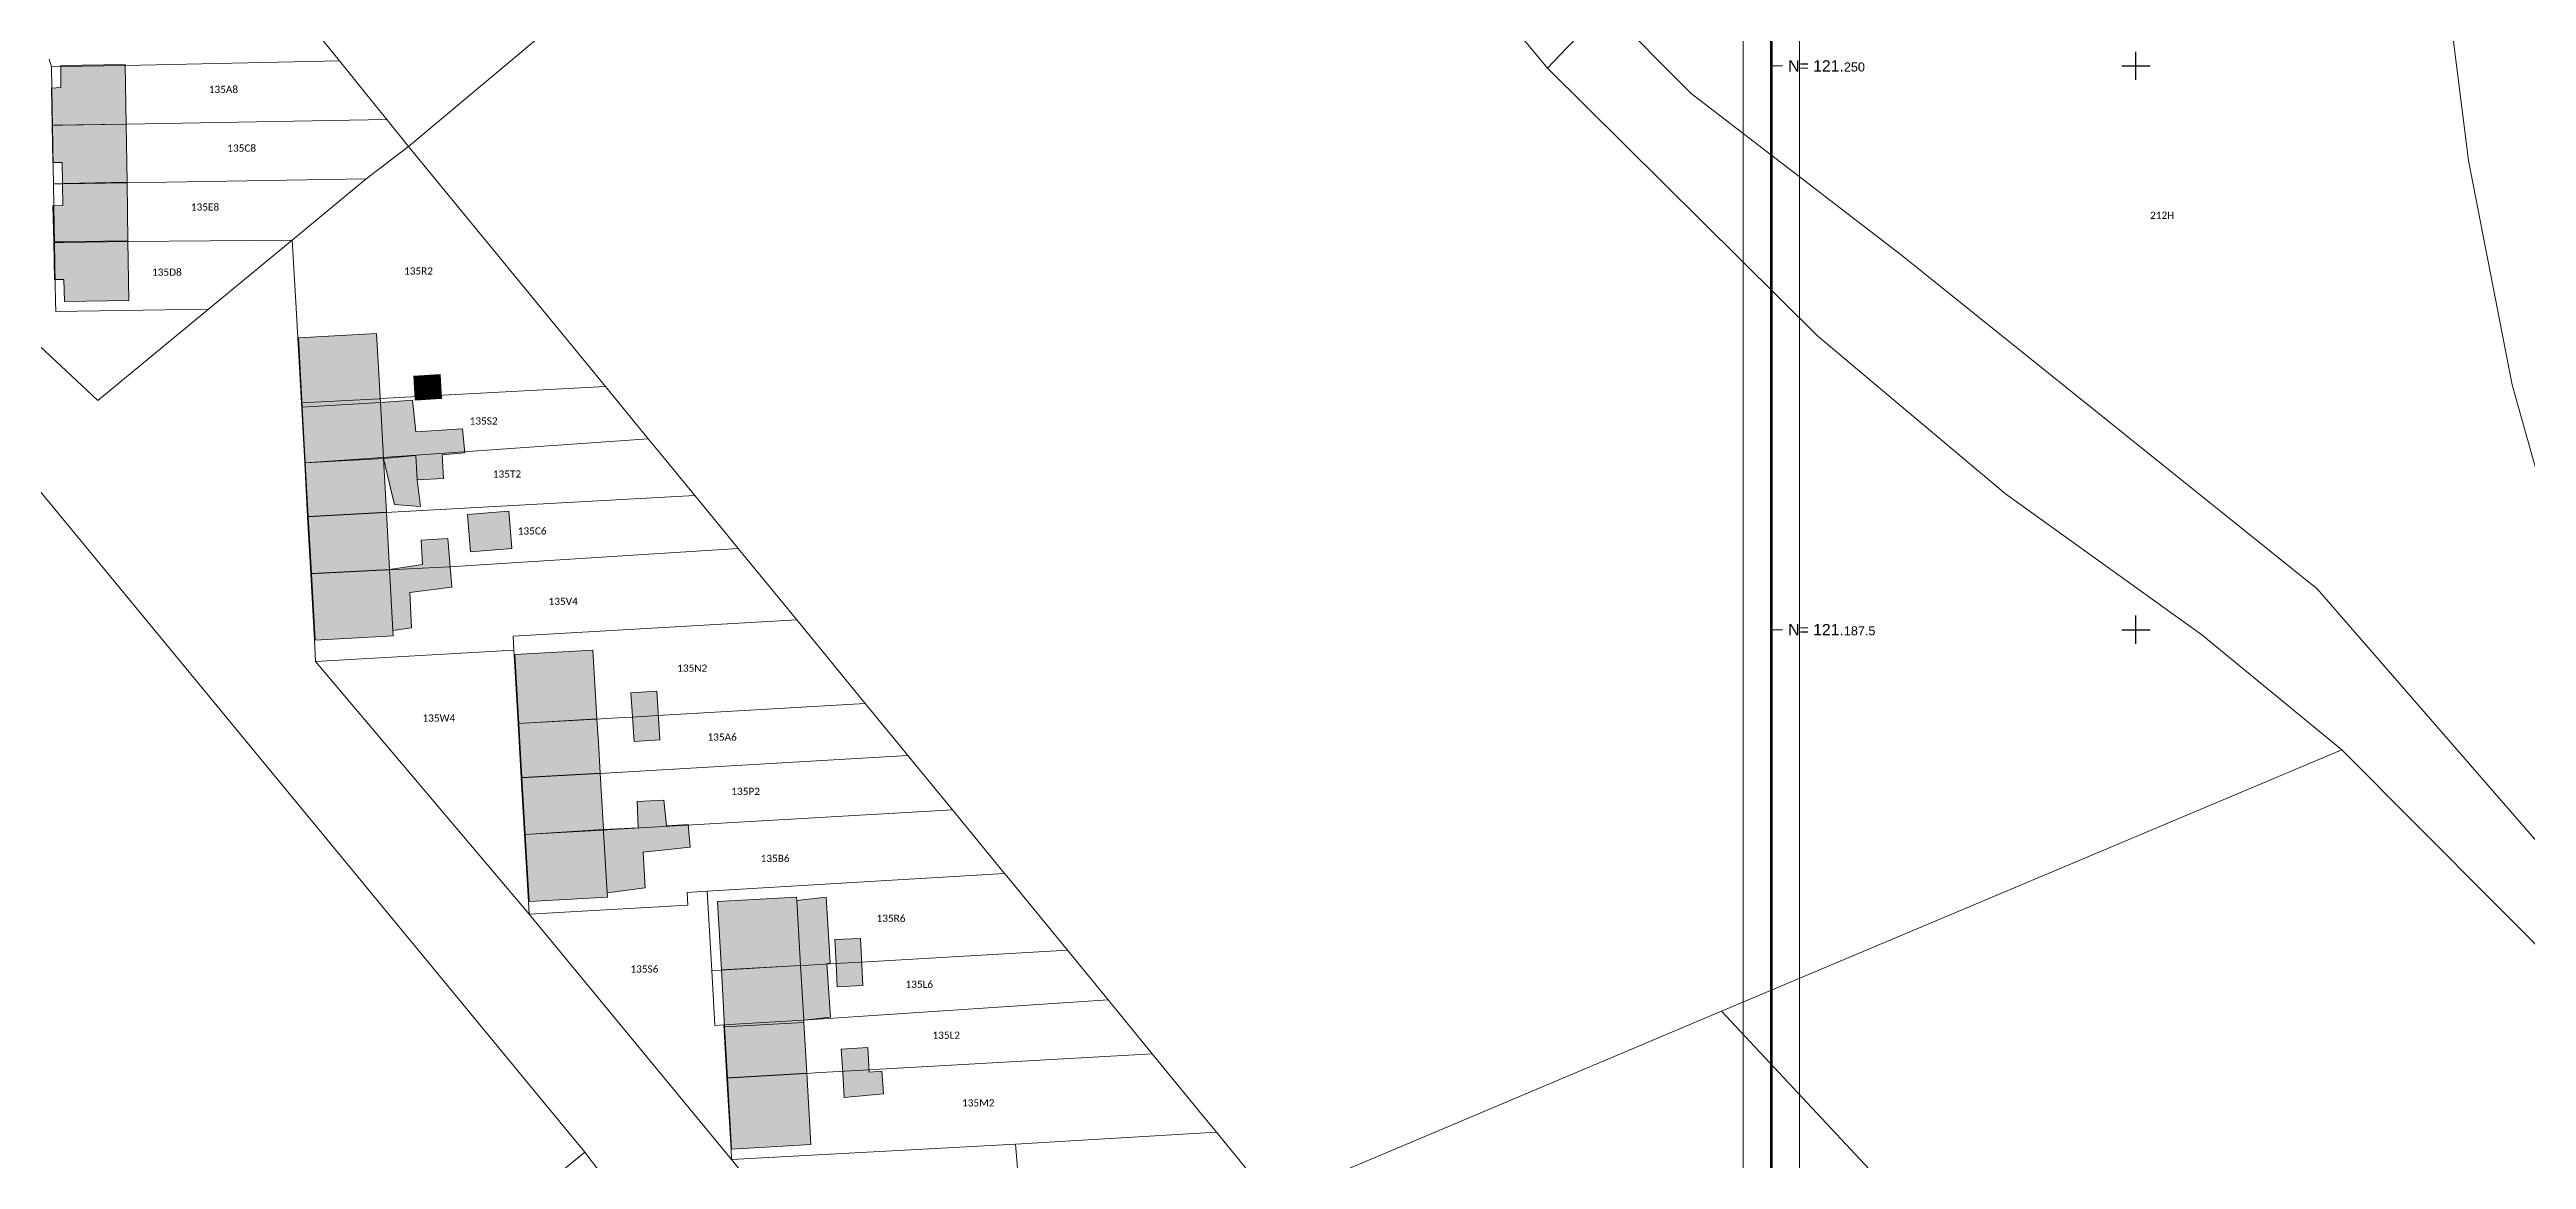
# Model space of a CAD drawing. Header units: metres. Extents: x 113120 to 240396, y 120329 to 242116.
# Drawn here: x 113473.5 to 113748, y 121128.8 to 121251.8 of the extents above; entities that cross this region are included whole.
import ezdxf

# ---------------------------------------------------------------- set-up
doc = ezdxf.new("R2010")
doc.units = ezdxf.units.M
doc.header["$LTSCALE"] = 3
doc.layers.get('0').update_dxf_attribs({"lineweight": 0})
for name, color, linetype, lineweight in [('Bpn_CaPa', 78, 'Continuous', 0), ('Bpn_ReBu', 4, 'Continuous', 0), ('Bpt_CaNu', 7, 'Continuous', 0), ('Carroyage(1)', 7, 'Continuous', 0), ('Hachure bâtiment', 11, 'Continuous', 0)]:
    doc.layers.add(name, color=color, linetype=linetype, lineweight=lineweight)
doc.layers.add('Carroyage(1)_Croix', color=7, linetype='Continuous')
doc.layers.add('Carroyage(1)_Textes', color=7, linetype='Continuous')
doc.styles.add('Legend', font='')
doc.styles.get("Standard").update_dxf_attribs({"font": 'arial.ttf'})
doc.styles.get('Legend').set_extended_font_data('Calibri')

msp = doc.modelspace()

# ---------------------------------------------------------------- hatches: boundary and pattern name
at = {"layer": 'Hachure bâtiment'}
h = msp.add_hatch(color=256, dxfattribs=at)
h.dxf.hatch_style = 1
h.paths.add_polyline_path([(113482.03, 121243.56), (113473.83, 121243.42), (113473.76, 121247.54), (113474.79, 121247.59), (113474.79, 121250.03), (113481.93, 121250.17)])
h = msp.add_hatch(color=256, dxfattribs=at)
h.dxf.hatch_style = 1
h.paths.add_polyline_path([(113482.13, 121237.11), (113474.99, 121236.95), (113474.94, 121239.3), (113474.72, 121239.29), (113473.89, 121239.28), (113473.83, 121243.42), (113482.03, 121243.56)])
h = msp.add_hatch(color=256, dxfattribs=at)
h.dxf.hatch_style = 1
h.paths.add_polyline_path([(113482.23, 121230.62), (113474.02, 121230.48), (113473.91, 121234.49), (113475.01, 121234.52), (113474.99, 121236.95), (113482.13, 121237.11)])
h = msp.add_hatch(color=256, dxfattribs=at)
h.dxf.hatch_style = 1
h.paths.add_polyline_path([(113482.34, 121224.01), (113475.19, 121223.89), (113475.14, 121226.34), (113474.2, 121226.34), (113474.09, 121226.34), (113474.02, 121230.48), (113482.23, 121230.62)])
h = msp.add_hatch(color=256, dxfattribs=at)
h.dxf.hatch_style = 1
h.paths.add_polyline_path([(113510.21, 121212.68), (113501.54, 121212.17), (113501.12, 121219.85), (113509.78, 121220.32)])
h = msp.add_hatch(color=256, dxfattribs=at)
h.dxf.hatch_style = 1
h.paths.add_polyline_path([(113516.98, 121213.12), (113514.08, 121212.95), (113513.92, 121215.62), (113516.82, 121215.8)])
h = msp.add_hatch(color=256, dxfattribs=at)
h.dxf.hatch_style = 1
h.paths.add_polyline_path([(113510.55, 121206.48), (113501.88, 121206.01), (113501.54, 121212.17), (113510.21, 121212.68)])
h = msp.add_hatch(color=256, dxfattribs=at)
h.dxf.hatch_style = 1
h.paths.add_polyline_path([(113514.13, 121209.45), (113519.32, 121209.77), (113519.57, 121207.12), (113517.07, 121206.9), (113517.22, 121204.27), (113514.27, 121204.1), (113514.12, 121206.82), (113510.55, 121206.48), (113510.21, 121212.68), (113513.78, 121212.95)])
h = msp.add_hatch(color=256, dxfattribs=at)
h.dxf.hatch_style = 1
h.paths.add_polyline_path([(113510.88, 121200.52), (113502.21, 121200.05), (113501.88, 121206.01), (113510.55, 121206.48)])
h = msp.add_hatch(color=256, dxfattribs=at)
h.dxf.hatch_style = 1
h.paths.add_polyline_path([(113514.27, 121204.1), (113514.67, 121201.16), (113511.79, 121201.37), (113511.45, 121202.75), (113510.55, 121206.48), (113514.12, 121206.82)])
h = msp.add_hatch(color=256, dxfattribs=at)
h.dxf.hatch_style = 1
h.paths.add_polyline_path([(113511.23, 121194.18), (113502.56, 121193.72), (113502.21, 121200.05), (113510.88, 121200.52)])
h = msp.add_hatch(color=256, dxfattribs=at)
h.dxf.hatch_style = 1
h.paths.add_polyline_path([(113520.19, 121196.13), (113519.85, 121200.27), (113524.44, 121200.65), (113524.78, 121196.51)])
h = msp.add_hatch(color=256, dxfattribs=at)
h.dxf.hatch_style = 1
h.paths.add_polyline_path([(113518.12, 121192.2), (113513.47, 121191.62), (113513.67, 121187.7), (113511.6, 121187.43), (113511.23, 121194.18), (113514.88, 121194.72), (113514.73, 121197.42), (113517.67, 121197.62)])
h = msp.add_hatch(color=256, dxfattribs=at)
h.dxf.hatch_style = 1
h.paths.add_polyline_path([(113511.6, 121187.43), (113511.63, 121186.82), (113502.97, 121186.35), (113502.56, 121193.72), (113511.23, 121194.18)])
h = msp.add_hatch(color=256, dxfattribs=at)
h.dxf.hatch_style = 1
h.paths.add_polyline_path([(113534.21, 121177.61), (113525.54, 121177.11), (113525.1, 121184.75), (113533.77, 121185.25)])
h = msp.add_hatch(color=256, dxfattribs=at)
h.dxf.hatch_style = 1
h.paths.add_polyline_path([(113541.17, 121175.3), (113538.32, 121175.12), (113538.15, 121177.88), (113537.98, 121180.52), (113540.83, 121180.7)])
h = msp.add_hatch(color=256, dxfattribs=at)
h.dxf.hatch_style = 1
h.paths.add_polyline_path([(113534.37, 121175), (113534.57, 121171.6), (113525.89, 121171.1), (113525.67, 121175), (113525.54, 121177.11), (113534.21, 121177.61)])
h = msp.add_hatch(color=256, dxfattribs=at)
h.dxf.hatch_style = 1
h.paths.add_polyline_path([(113534.93, 121165.37), (113526.26, 121164.81), (113525.89, 121171.1), (113534.57, 121171.6)])
h = msp.add_hatch(color=256, dxfattribs=at)
h.dxf.hatch_style = 1
h.paths.add_polyline_path([(113541.92, 121165.75), (113544.33, 121165.9), (113544.53, 121163.4), (113539.33, 121162.85), (113539.57, 121158.9), (113535.34, 121158.33), (113534.95, 121165.09), (113534.93, 121165.37), (113538.78, 121165.55), (113538.68, 121168.45), (113541.62, 121168.62)])
h = msp.add_hatch(color=256, dxfattribs=at)
h.dxf.hatch_style = 1
h.paths.add_polyline_path([(113534.95, 121165.09), (113535.34, 121158.33), (113535.37, 121157.87), (113526.68, 121157.37), (113526.26, 121164.81), (113534.93, 121165.37)])
h = msp.add_hatch(color=256, dxfattribs=at)
h.dxf.hatch_style = 1
h.paths.add_polyline_path([(113556.36, 121157.5), (113556.77, 121150.29), (113548, 121149.79), (113547.57, 121157.37), (113556.33, 121157.87)])
h = msp.add_hatch(color=256, dxfattribs=at)
h.dxf.hatch_style = 1
h.paths.add_polyline_path([(113560.07, 121150.57), (113559.69, 121150.46), (113560.08, 121144.56), (113559.76, 121144.52), (113557.12, 121144.22), (113556.77, 121150.29), (113556.36, 121157.5), (113559.63, 121157.87)])
h = msp.add_hatch(color=256, dxfattribs=at)
h.dxf.hatch_style = 1
h.paths.add_polyline_path([(113563.67, 121148.05), (113560.83, 121147.92), (113560.71, 121150.55), (113560.58, 121153.15), (113563.42, 121153.27)])
h = msp.add_hatch(color=256, dxfattribs=at)
h.dxf.hatch_style = 1
h.paths.add_polyline_path([(113557.12, 121144.22), (113557.14, 121143.96), (113548.36, 121143.46), (113548, 121149.79), (113556.77, 121150.29)])
h = msp.add_hatch(color=256, dxfattribs=at)
h.dxf.hatch_style = 1
h.paths.add_polyline_path([(113557.46, 121138.33), (113548.68, 121137.83), (113548.36, 121143.46), (113557.14, 121143.96)])
h = msp.add_hatch(color=256, dxfattribs=at)
h.dxf.hatch_style = 1
h.paths.add_polyline_path([(113564.38, 121138.47), (113565.77, 121138.55), (113565.98, 121136.05), (113561.62, 121135.63), (113561.45, 121138.4), (113561.28, 121141), (113564.22, 121141.2)])
h = msp.add_hatch(color=256, dxfattribs=at)
h.dxf.hatch_style = 1
h.paths.add_polyline_path([(113557.92, 121130.42), (113549.13, 121129.9), (113548.68, 121137.83), (113557.46, 121138.33)])

# ---------------------------------------------------------------- linework, layer by layer
at = {"flags": 128}
msp.add_lwpolyline([(113667.48, 120723.71), (114179.98, 120723.71), (114179.98, 121453.71), (113667.48, 121453.71)], close=True, dxfattribs=at)
at = {"layer": 'Bpn_CaPa'}
for points in [[(113645.98, 121256.46), (113644.64, 121255.05), (113641.71, 121251.99), (113639.55, 121249.75), (113605.28, 121291), (113492.15, 121456.84), (113482.85, 121470.98), (113488.06, 121474.64), (113583.78, 121335.93), (113613.5, 121296.44), (113635.55, 121269.29), (113645.98, 121256.46)], [(113462.96, 121342.22), (113537.86, 121261.66), (113513.34, 121241.08), (113510.94, 121244.05), (113509.02, 121246.43), (113505.68, 121250.56), (113488.68, 121271.56), (113444.26, 121326.46), (113462.96, 121342.22)], [(113645.98, 121256.46), (113655.49, 121266.37), (113693.91, 121260.73), (113739.65, 121255.08), (113741.62, 121239.53), (113746.45, 121214.63), (113758.18, 121172.99), (113762.26, 121161.46), (113766.68, 121152.1), (113760.71, 121150.74), (113724.84, 121192.03), (113678.8, 121229.02), (113655.47, 121246.96), (113645.98, 121256.46)], [(113473.77, 121249.91), (113474.82, 121249.93), (113481.94, 121250.05), (113505.68, 121250.56), (113509.02, 121246.43), (113510.94, 121244.05), (113482.05, 121243.55), (113474.93, 121243.43), (113473.88, 121243.41), (113473.85, 121245.26), (113473.81, 121247.56), (113473.77, 121249.91)], [(113473.99, 121236.91), (113473.96, 121238.76), (113473.92, 121241.06), (113473.88, 121243.41), (113474.93, 121243.43), (113482.05, 121243.55), (113510.94, 121244.05), (113513.34, 121241.08), (113508.65, 121237.48), (113482.15, 121237.05), (113475.04, 121236.93), (113473.99, 121236.91)], [(113513.34, 121241.08), (113535.15, 121214.46), (113510.91, 121213.16), (113510.12, 121213.11), (113501.45, 121212.64), (113501.05, 121219.83), (113500.87, 121223.19), (113500.45, 121230.7), (113508.65, 121237.48), (113513.34, 121241.08)], [(113473.99, 121236.91), (113475.04, 121236.93), (113482.15, 121237.05), (113508.65, 121237.48), (113500.45, 121230.7), (113482.26, 121230.55), (113475.15, 121230.43), (113474.1, 121230.42), (113474.07, 121232.26), (113474.03, 121234.56), (113473.99, 121236.91)], [(113491.15, 121223.03), (113474.23, 121222.76), (113474.21, 121223.92), (113474.18, 121225.77), (113474.14, 121228.06), (113474.1, 121230.42), (113475.15, 121230.43), (113482.26, 121230.55), (113500.45, 121230.7), (113491.15, 121223.03)], [(113535.15, 121214.46), (113539.9, 121208.67), (113510.47, 121206.6), (113501.82, 121205.99), (113501.45, 121212.64), (113510.12, 121213.11), (113510.91, 121213.16), (113535.15, 121214.46)], [(113502.14, 121200.03), (113501.82, 121205.99), (113510.47, 121206.6), (113539.9, 121208.67), (113540.99, 121207.33), (113545.05, 121202.38), (113510.81, 121200.5), (113502.14, 121200.03)], [(113502.49, 121193.7), (113502.14, 121200.03), (113510.81, 121200.5), (113545.05, 121202.38), (113548.74, 121197.88), (113549.86, 121196.51), (113517.86, 121194.48), (113514.84, 121194.32), (113511.96, 121194.18), (113511.16, 121194.14), (113502.49, 121193.7)], [(113525.01, 121185.23), (113503.03, 121183.96), (113502.9, 121186.33), (113502.49, 121193.7), (113511.16, 121194.14), (113511.96, 121194.18), (113514.84, 121194.32), (113517.86, 121194.48), (113549.86, 121196.51), (113556.35, 121188.58), (113524.91, 121186.79), (113525.01, 121185.23)], [(113556.35, 121188.58), (113563.95, 121179.31), (113540.93, 121177.98), (113538.08, 121177.82), (113535.15, 121177.65), (113534.15, 121177.59), (113525.48, 121177.09), (113525.03, 121184.73), (113525.01, 121185.23), (113524.91, 121186.79), (113556.35, 121188.58)], [(113525.01, 121185.23), (113525.03, 121184.73), (113525.48, 121177.09), (113525.82, 121171.07), (113526.19, 121164.79), (113526.62, 121157.35), (113526.7, 121155.96), (113503.03, 121183.96), (113525.01, 121185.23)], [(113525.48, 121177.09), (113534.15, 121177.59), (113535.15, 121177.65), (113538.08, 121177.82), (113540.93, 121177.98), (113563.95, 121179.31), (113567.87, 121174.52), (113568.67, 121173.54), (113534.5, 121171.57), (113525.82, 121171.07), (113525.48, 121177.09)], [(113573.61, 121167.52), (113535.86, 121165.35), (113534.87, 121165.29), (113526.19, 121164.79), (113525.82, 121171.07), (113534.5, 121171.57), (113568.67, 121173.54), (113573.61, 121167.52)], [(113733.98, 121064.82), (113658.84, 121145.2), (113727.58, 121174.2), (113761.59, 121140.05), (113788.7, 121108.34), (113808.35, 121077.99), (113809.99, 121075.47), (113782.93, 121072.65), (113766.11, 121066.8), (113733.98, 121064.82)], [(113573.61, 121167.52), (113579.36, 121160.49), (113546.43, 121158.5), (113544.19, 121158.37), (113544.27, 121156.96), (113526.7, 121155.96), (113526.62, 121157.35), (113526.19, 121164.79), (113534.87, 121165.29), (113535.86, 121165.35), (113573.61, 121167.52)], [(113548.28, 121143.7), (113548.62, 121137.8), (113549.07, 121129.88), (113549.13, 121128.78), (113526.7, 121155.96), (113544.27, 121156.96), (113544.19, 121158.37), (113546.43, 121158.5), (113546.94, 121149.71), (113547.28, 121143.61), (113548.28, 121143.7)], [(113586.36, 121151.96), (113563.48, 121150.65), (113560.64, 121150.49), (113557.7, 121150.32), (113556.71, 121150.27), (113547.93, 121149.77), (113546.94, 121149.71), (113546.43, 121158.5), (113579.36, 121160.49), (113579.81, 121159.94), (113586.36, 121151.96)], [(113586.36, 121151.96), (113590.85, 121146.47), (113557.05, 121144.21), (113548.28, 121143.7), (113547.28, 121143.61), (113546.94, 121149.71), (113547.93, 121149.77), (113556.71, 121150.27), (113557.7, 121150.32), (113560.64, 121150.49), (113563.48, 121150.65), (113586.36, 121151.96)], [(113548.28, 121143.7), (113557.05, 121144.21), (113590.85, 121146.47), (113595.75, 121140.49), (113558.39, 121138.36), (113557.4, 121138.31), (113548.62, 121137.8), (113548.28, 121143.7)], [(113733.98, 121064.82), (113715.33, 121063.67), (113695.39, 121075.08), (113665.61, 121084.3), (113641.07, 121086.32), (113636.1, 121092.21), (113631.21, 121098), (113624.25, 121106.24), (113624.05, 121106.48), (113619.34, 121112.07), (113614.72, 121117.54), (113614.05, 121118.33), (113609.37, 121123.87), (113609.09, 121124.2), (113658.84, 121145.2), (113733.98, 121064.82)], [(113580.61, 121130.46), (113549.13, 121128.78), (113549.07, 121129.88), (113548.62, 121137.8), (113557.4, 121138.31), (113558.39, 121138.36), (113595.75, 121140.49), (113600.92, 121134.18), (113602.86, 121131.81), (113580.61, 121130.46)], [(113580.61, 121130.46), (113602.86, 121131.81), (113609.09, 121124.2), (113609.37, 121123.87), (113589.54, 121122.78), (113581.11, 121122.31), (113580.77, 121128.28), (113580.61, 121130.46)]]:
    msp.add_lwpolyline(points, close=True, dxfattribs=at)
for points in [[(113605.28, 121291), (113639.55, 121249.75), (113669.51, 121220.04), (113690.31, 121202.58), (113712.08, 121186.93), (113727.58, 121174.2), (113658.84, 121145.2), (113609.09, 121124.2), (113602.86, 121131.81), (113600.92, 121134.18), (113595.75, 121140.49), (113590.85, 121146.47), (113586.36, 121151.96), (113579.81, 121159.94), (113579.36, 121160.49), (113573.61, 121167.52), (113568.67, 121173.54), (113567.87, 121174.52), (113563.95, 121179.31), (113556.35, 121188.58), (113549.86, 121196.51), (113548.74, 121197.88), (113545.05, 121202.38), (113540.99, 121207.33), (113539.9, 121208.67), (113535.15, 121214.46), (113513.34, 121241.08), (113537.86, 121261.66)], [(113469.61, 121265.23), (113474.65, 121277.38), (113488.68, 121271.56), (113488.68, 121271.56), (113505.68, 121250.56), (113481.94, 121250.05), (113474.82, 121249.93), (113473.77, 121249.91), (113473.52, 121250.76)], [(113645.98, 121256.46), (113655.47, 121246.96), (113678.8, 121229.02), (113724.84, 121192.03), (113760.71, 121150.74)], [(113758.18, 121172.99), (113746.45, 121214.63), (113741.62, 121239.53), (113739.65, 121255.08)], [(113903.95, 120895.01), (113860.41, 120992.3), (113848.32, 121017.56), (113836.8, 121037.83), (113823.38, 121057.71), (113810.26, 121072.98), (113809.99, 121075.47), (113808.35, 121077.99), (113788.7, 121108.34), (113761.59, 121140.05), (113727.58, 121174.2), (113712.08, 121186.93), (113690.31, 121202.58), (113669.51, 121220.04), (113639.55, 121249.75), (113641.71, 121251.99)], [(113473.52, 121250.76), (113473.77, 121249.91), (113473.81, 121247.56), (113473.85, 121245.26), (113473.88, 121243.41), (113473.92, 121241.06), (113473.96, 121238.76), (113473.99, 121236.91), (113474.03, 121234.56), (113474.07, 121232.26), (113474.1, 121230.42), (113474.14, 121228.06), (113474.18, 121225.77), (113474.21, 121223.92), (113474.23, 121222.76), (113491.15, 121223.03), (113478.9, 121212.92), (113472.47, 121218.93)], [(113469.63, 121206.34), (113532.86, 121129.59), (113507.1, 121108.44), (113421.62, 121038.38)], [(113507.1, 121108.44), (113532.86, 121129.59), (113534.61, 121127.31)], [(113652.1, 121001.93), (113549.13, 121128.78), (113580.61, 121130.46), (113580.77, 121128.28)]]:
    msp.add_lwpolyline(points, dxfattribs=at)
at = {"layer": 'Bpn_ReBu'}
for points in [[(113482.03, 121243.56), (113473.83, 121243.42), (113473.76, 121247.54), (113474.79, 121247.59), (113474.79, 121250.03), (113481.93, 121250.17), (113482.03, 121243.56)], [(113482.13, 121237.11), (113474.99, 121236.95), (113474.94, 121239.3), (113474.72, 121239.29), (113473.89, 121239.28), (113473.83, 121243.42), (113482.03, 121243.56), (113482.13, 121237.11)], [(113482.23, 121230.62), (113474.02, 121230.48), (113473.91, 121234.49), (113475.01, 121234.52), (113474.99, 121236.95), (113482.13, 121237.11), (113482.23, 121230.62)], [(113482.34, 121224.01), (113475.19, 121223.89), (113475.14, 121226.34), (113474.2, 121226.34), (113474.09, 121226.34), (113474.02, 121230.48), (113482.23, 121230.62), (113482.34, 121224.01)], [(113510.21, 121212.68), (113501.54, 121212.17), (113501.12, 121219.85), (113509.78, 121220.32), (113510.21, 121212.68)], [(113516.98, 121213.12), (113514.08, 121212.95), (113513.92, 121215.62), (113516.82, 121215.8), (113516.98, 121213.12)], [(113510.55, 121206.48), (113501.88, 121206.01), (113501.54, 121212.17), (113510.21, 121212.68), (113510.55, 121206.48)], [(113514.13, 121209.45), (113519.32, 121209.77), (113519.57, 121207.12), (113517.07, 121206.9), (113517.22, 121204.27), (113514.27, 121204.1), (113514.12, 121206.82), (113510.55, 121206.48), (113510.21, 121212.68), (113513.78, 121212.95), (113514.13, 121209.45)], [(113510.88, 121200.52), (113502.21, 121200.05), (113501.88, 121206.01), (113510.55, 121206.48), (113510.88, 121200.52)], [(113514.27, 121204.1), (113514.67, 121201.16), (113511.79, 121201.37), (113511.45, 121202.75), (113510.55, 121206.48), (113514.12, 121206.82), (113514.27, 121204.1)], [(113511.23, 121194.18), (113502.56, 121193.72), (113502.21, 121200.05), (113510.88, 121200.52), (113511.23, 121194.18)], [(113520.19, 121196.13), (113519.85, 121200.27), (113524.44, 121200.65), (113524.78, 121196.51), (113520.19, 121196.13)], [(113518.12, 121192.2), (113513.47, 121191.62), (113513.67, 121187.7), (113511.6, 121187.43), (113511.23, 121194.18), (113514.88, 121194.72), (113514.73, 121197.42), (113517.67, 121197.62), (113518.12, 121192.2)], [(113511.6, 121187.43), (113511.63, 121186.82), (113502.97, 121186.35), (113502.56, 121193.72), (113511.23, 121194.18), (113511.6, 121187.43)], [(113534.21, 121177.61), (113525.54, 121177.11), (113525.1, 121184.75), (113533.77, 121185.25), (113534.21, 121177.61)], [(113541.17, 121175.3), (113538.32, 121175.12), (113538.15, 121177.88), (113537.98, 121180.52), (113540.83, 121180.7), (113541.17, 121175.3)], [(113534.37, 121175), (113534.57, 121171.6), (113525.89, 121171.1), (113525.67, 121175), (113525.54, 121177.11), (113534.21, 121177.61), (113534.37, 121175)], [(113534.93, 121165.37), (113526.26, 121164.81), (113525.89, 121171.1), (113534.57, 121171.6), (113534.93, 121165.37)], [(113541.92, 121165.75), (113544.33, 121165.9), (113544.53, 121163.4), (113539.33, 121162.85), (113539.57, 121158.9), (113535.34, 121158.33), (113534.95, 121165.09), (113534.93, 121165.37), (113538.78, 121165.55), (113538.68, 121168.45), (113541.62, 121168.62), (113541.92, 121165.75)], [(113534.95, 121165.09), (113535.34, 121158.33), (113535.37, 121157.87), (113526.68, 121157.37), (113526.26, 121164.81), (113534.93, 121165.37), (113534.95, 121165.09)], [(113556.36, 121157.5), (113556.77, 121150.29), (113548, 121149.79), (113547.57, 121157.37), (113556.33, 121157.87), (113556.36, 121157.5)], [(113560.07, 121150.57), (113559.69, 121150.46), (113560.08, 121144.56), (113559.76, 121144.52), (113557.12, 121144.22), (113556.77, 121150.29), (113556.36, 121157.5), (113559.63, 121157.87), (113560.07, 121150.57)], [(113563.67, 121148.05), (113560.83, 121147.92), (113560.71, 121150.55), (113560.58, 121153.15), (113563.42, 121153.27), (113563.67, 121148.05)], [(113557.12, 121144.22), (113557.14, 121143.96), (113548.36, 121143.46), (113548, 121149.79), (113556.77, 121150.29), (113557.12, 121144.22)], [(113557.46, 121138.33), (113548.68, 121137.83), (113548.36, 121143.46), (113557.14, 121143.96), (113557.46, 121138.33)], [(113564.38, 121138.47), (113565.77, 121138.55), (113565.98, 121136.05), (113561.62, 121135.63), (113561.45, 121138.4), (113561.28, 121141), (113564.22, 121141.2), (113564.38, 121138.47)], [(113557.92, 121130.42), (113549.13, 121129.9), (113548.68, 121137.83), (113557.46, 121138.33), (113557.92, 121130.42)]]:
    msp.add_lwpolyline(points, close=True, dxfattribs=at)
at = {"layer": 'Carroyage(1)'}
for p, q in [((113664.36, 121250), (113665.61, 121250)), ((113664.36, 121187.5), (113665.61, 121187.5))]:
    msp.add_line(p, q, dxfattribs=at)
msp.add_lwpolyline([(113661.23, 120717.46), (114186.23, 120717.46), (114186.23, 121459.96), (113661.23, 121459.96)], close=True, dxfattribs=at)
at = {"layer": 'Carroyage(1)', "const_width": 0.312}
msp.add_lwpolyline([(113664.36, 120720.59), (114183.11, 120720.59), (114183.11, 121456.84), (113664.36, 121456.84)], close=True, dxfattribs=at)
at = {"layer": 'Carroyage(1)_Croix'}
for p, q in [((113703.2, 121250), (113706.33, 121250)), ((113704.77, 121248.44), (113704.77, 121251.56)), ((113704.77, 121185.94), (113704.77, 121189.06)), ((113703.2, 121187.5), (113706.33, 121187.5))]:
    msp.add_line(p, q, dxfattribs=at)

# ---------------------------------------------------------------- texts
at = {"layer": 'Bpt_CaNu', "char_height": 0.8, "attachment_point": 7, "style": 'Legend'}
for s, insert in [('135A8', (113491.19, 121246.99)), ('135C8', (113493.24, 121240.48)), ('135E8', (113489.21, 121233.95)), ('212H', (113706.34, 121233.04)), ('135D8', (113484.9, 121226.73)), ('135R2', (113512.83, 121226.86)), ('135S2', (113520.1, 121210.23)), ('135T2', (113522.67, 121204.35)), ('135C6', (113525.43, 121198.04)), ('135V4', (113528.85, 121190.23)), ('135N2', (113543.1, 121182.83)), ('135W4', (113514.87, 121177.3)), ('135A6', (113546.46, 121175.19)), ('135P2', (113549.1, 121169.17)), ('135B6', (113552.35, 121161.74)), ('135R6', (113565.2, 121155.1)), ('135S6', (113537.92, 121149.48)), ('135L6', (113568.41, 121147.78)), ('135L2', (113571.39, 121142.14)), ('135M2', (113574.67, 121134.64))]:
    msp.add_mtext(s, dxfattribs=dict(at, insert=insert))
at = {"layer": 'Carroyage(1)_Textes'}
for s, height, p in [('N= 121.', 1.25, (113666.23, 121249.38)), ('250', 1, (113672.4, 121249.38)), ('N= 121.', 1.25, (113666.23, 121186.88)), ('187.5', 1, (113672.4, 121186.88))]:
    msp.add_text(s, height=height, dxfattribs=at).set_placement(p)

doc.saveas('drawing.dxf')
